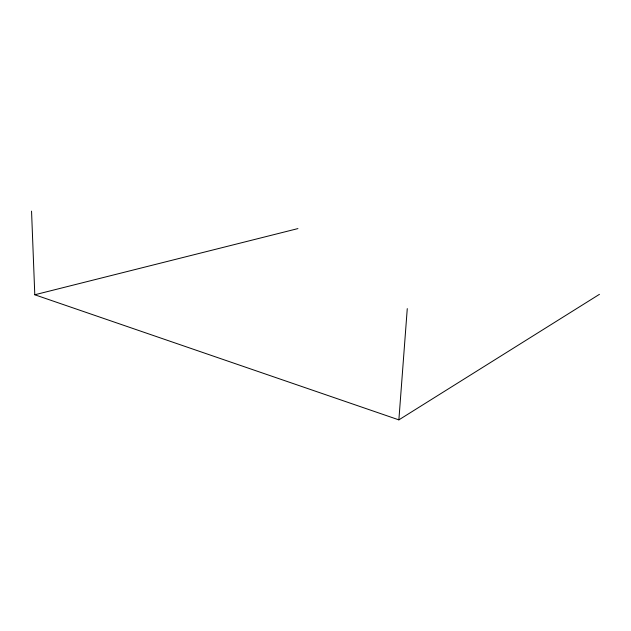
<?xml version="1.0" encoding="UTF-8"?>
<svg xmlns="http://www.w3.org/2000/svg" width="631" height="631" viewBox="0 0 631 631"><rect width="100%" height="100%" fill="white"/><g stroke="black" fill="none" stroke-linecap="round" stroke-linejoin="round"><path stroke-width="0.95" d="M31.55 211.133L34.792 294.764L398.871 419.867L407.271 308.614M398.871 419.867L599.45 294.33M34.792 294.764L297.935 228.588"/></g></svg>
